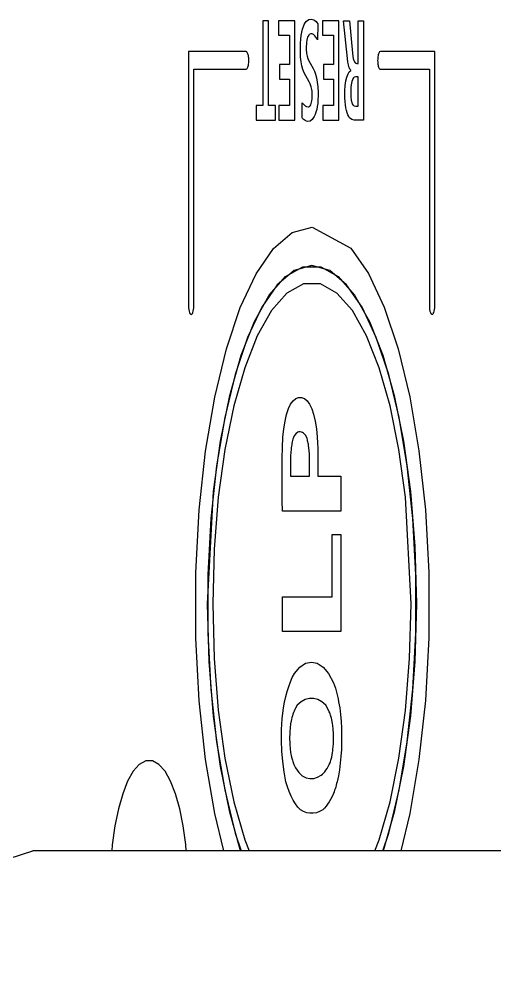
# Model space of a CAD drawing. Header units: millimetres. Extents: x 1084702 to 1166801, y 36632 to 124519.
# Drawn here: x 1098068.14 to 1098077.57, y 59167.1 to 59186.25 of the extents above; entities that cross this region are included whole.
import ezdxf

# ---------------------------------------------------------------- set-up
doc = ezdxf.new("R2010")
doc.units = ezdxf.units.MM
doc.header["$LTSCALE"] = 250
doc.linetypes.add('CENTER', pattern=[3, 2.5, -0.25, 0, -0.25])
doc.layers.get('0').update_dxf_attribs({"color": 255})

# ---------------------------------------------------------------- blocks, each defined once
blk = doc.blocks.new('PK65002M m platform_top')
at = {"linetype": 'Continuous'}
for p, q in [((-9932.198, 2201.928), (-9917.932, 2201.928)), ((-9925.408, 2201.186), (-9925.228, 2201.928)), ((-9925.097, 2201.163), (-9924.879, 2201.928)), ((-9924.871, 2201.928), (-9924.989, 2201.576)), ((-9924.714, 2201.928), (-9924.8, 2201.711)), ((-9922.132, 2201.711), (-9922.218, 2201.928)), ((-9921.943, 2201.576), (-9922.061, 2201.928)), ((-9922.052, 2201.928), (-9921.834, 2201.163)), ((-9921.717, 2201.928), (-9921.538, 2201.19)), ((-9920.971, 2201.928), (-9920.964, 2201.805)), ((-9919.558, 2201.433), (-9919.506, 2201.807)), ((-9919.506, 2201.807), (-9919.497, 2201.928)), ((-9924.8, 2201.711), (-9925.015, 2200.955)), ((-9921.916, 2200.955), (-9922.132, 2201.711)), ((-9920.964, 2201.805), (-9920.913, 2201.432)), ((-9924.989, 2201.576), (-9925.195, 2200.722)), ((-9921.736, 2200.722), (-9921.943, 2201.576)), ((-9920.913, 2201.432), (-9920.844, 2201.094)), ((-9919.627, 2201.095), (-9919.558, 2201.433)), ((-9925.589, 2200.116), (-9925.408, 2201.186)), ((-9925.283, 2200.256), (-9925.097, 2201.163)), ((-9923.777, 2201.004), (-9923.746, 2201.046)), ((-9923.746, 2201.046), (-9923.714, 2201.084)), ((-9923.714, 2201.084), (-9923.682, 2201.118)), ((-9923.682, 2201.118), (-9923.618, 2201.151)), ((-9923.618, 2201.151), (-9923.554, 2201.173)), ((-9923.554, 2201.173), (-9923.491, 2201.184)), ((-9923.491, 2201.184), (-9923.427, 2201.184)), ((-9923.427, 2201.184), (-9923.364, 2201.173)), ((-9923.364, 2201.173), (-9923.3, 2201.151)), ((-9923.3, 2201.151), (-9923.236, 2201.118)), ((-9923.236, 2201.118), (-9923.185, 2201.063)), ((-9923.185, 2201.063), (-9923.138, 2200.998)), ((-9921.834, 2201.163), (-9921.649, 2200.256)), ((-9921.538, 2201.19), (-9921.356, 2200.12)), ((-9920.844, 2201.094), (-9920.759, 2200.797)), ((-9919.712, 2200.798), (-9919.627, 2201.095)), ((-9925.015, 2200.955), (-9925.191, 2200.094)), ((-9923.895, 2200.79), (-9923.866, 2200.852)), ((-9923.866, 2200.852), (-9923.837, 2200.908)), ((-9923.837, 2200.908), (-9923.808, 2200.959)), ((-9923.808, 2200.959), (-9923.777, 2201.004)), ((-9923.138, 2200.998), (-9923.094, 2200.924)), ((-9923.094, 2200.924), (-9923.054, 2200.842)), ((-9921.74, 2200.094), (-9921.916, 2200.955)), ((-9925.195, 2200.722), (-9925.358, 2199.766)), ((-9923.947, 2200.629), (-9923.937, 2200.663)), ((-9923.937, 2200.663), (-9923.927, 2200.696)), ((-9923.927, 2200.696), (-9923.916, 2200.728)), ((-9923.916, 2200.728), (-9923.906, 2200.759)), ((-9923.906, 2200.759), (-9923.895, 2200.79)), ((-9923.054, 2200.842), (-9923.016, 2200.754)), ((-9923.016, 2200.754), (-9922.981, 2200.66)), ((-9922.981, 2200.66), (-9922.949, 2200.56)), ((-9921.574, 2199.766), (-9921.736, 2200.722)), ((-9920.759, 2200.797), (-9920.661, 2200.548)), ((-9919.81, 2200.549), (-9919.712, 2200.798)), ((-9923.991, 2200.444), (-9923.966, 2200.56)), ((-9923.966, 2200.56), (-9923.956, 2200.595)), ((-9923.956, 2200.595), (-9923.947, 2200.629)), ((-9923.578, 2200.47), (-9923.649, 2200.428)), ((-9923.503, 2200.493), (-9923.578, 2200.47)), ((-9923.427, 2200.496), (-9923.503, 2200.493)), ((-9923.35, 2200.478), (-9923.427, 2200.496)), ((-9923.275, 2200.438), (-9923.35, 2200.478)), ((-9922.949, 2200.56), (-9922.914, 2200.363)), ((-9920.661, 2200.548), (-9920.551, 2200.352)), ((-9919.92, 2200.352), (-9919.81, 2200.549)), ((-9924.028, 2200.193), (-9924.011, 2200.321)), ((-9924.011, 2200.321), (-9923.991, 2200.444)), ((-9923.768, 2200.297), (-9923.79, 2200.259)), ((-9923.745, 2200.331), (-9923.768, 2200.297)), ((-9923.721, 2200.361), (-9923.745, 2200.331)), ((-9923.697, 2200.387), (-9923.721, 2200.361)), ((-9923.673, 2200.409), (-9923.697, 2200.387)), ((-9923.649, 2200.428), (-9923.673, 2200.409)), ((-9923.204, 2200.373), (-9923.275, 2200.438)), ((-9923.137, 2200.282), (-9923.204, 2200.373)), ((-9923.106, 2200.216), (-9923.137, 2200.282)), ((-9922.914, 2200.363), (-9922.888, 2200.16)), ((-9920.551, 2200.352), (-9920.43, 2200.215)), ((-9920.04, 2200.216), (-9919.92, 2200.352)), ((-9925.716, 2198.949), (-9925.589, 2200.116)), ((-9925.421, 2199.254), (-9925.283, 2200.256)), ((-9925.191, 2200.094), (-9925.323, 2199.143)), ((-9924.041, 2200.06), (-9924.028, 2200.193)), ((-9923.853, 2200.09), (-9923.86, 2200.068)), ((-9923.846, 2200.111), (-9923.853, 2200.09)), ((-9923.839, 2200.133), (-9923.846, 2200.111)), ((-9923.832, 2200.154), (-9923.839, 2200.133)), ((-9923.825, 2200.175), (-9923.832, 2200.154)), ((-9923.818, 2200.195), (-9923.825, 2200.175)), ((-9923.811, 2200.216), (-9923.818, 2200.195)), ((-9923.79, 2200.259), (-9923.811, 2200.216)), ((-9923.099, 2200.196), (-9923.106, 2200.216)), ((-9923.092, 2200.175), (-9923.099, 2200.196)), ((-9923.085, 2200.154), (-9923.092, 2200.175)), ((-9923.079, 2200.133), (-9923.085, 2200.154)), ((-9923.072, 2200.112), (-9923.079, 2200.133)), ((-9923.065, 2200.09), (-9923.072, 2200.112)), ((-9923.058, 2200.068), (-9923.065, 2200.09)), ((-9922.888, 2200.16), (-9922.871, 2199.951)), ((-9921.609, 2199.142), (-9921.74, 2200.094)), ((-9921.649, 2200.256), (-9921.511, 2199.255)), ((-9921.356, 2200.12), (-9921.23, 2198.953)), ((-9920.43, 2200.215), (-9920.302, 2200.144)), ((-9920.302, 2200.144), (-9920.169, 2200.144)), ((-9920.169, 2200.144), (-9920.04, 2200.216)), ((-9924.055, 2199.78), (-9924.05, 2199.922)), ((-9924.05, 2199.922), (-9924.041, 2200.06)), ((-9923.883, 2199.901), (-9923.886, 2199.875)), ((-9923.881, 2199.927), (-9923.883, 2199.901)), ((-9923.878, 2199.952), (-9923.881, 2199.927)), ((-9923.875, 2199.978), (-9923.878, 2199.952)), ((-9923.86, 2200.068), (-9923.875, 2199.978)), ((-9923.043, 2199.978), (-9923.058, 2200.068)), ((-9923.04, 2199.952), (-9923.043, 2199.978)), ((-9923.037, 2199.927), (-9923.04, 2199.952)), ((-9923.035, 2199.901), (-9923.037, 2199.927)), ((-9923.032, 2199.875), (-9923.035, 2199.901)), ((-9922.871, 2199.951), (-9922.863, 2199.739)), ((-9925.358, 2199.766), (-9925.471, 2198.723)), ((-9924.055, 2199.639), (-9924.055, 2199.78)), ((-9923.893, 2199.797), (-9923.895, 2199.69)), ((-9923.891, 2199.823), (-9923.893, 2199.797)), ((-9923.888, 2199.849), (-9923.891, 2199.823)), ((-9923.886, 2199.875), (-9923.888, 2199.849)), ((-9923.03, 2199.849), (-9923.032, 2199.875)), ((-9923.028, 2199.823), (-9923.03, 2199.849)), ((-9923.025, 2199.797), (-9923.028, 2199.823)), ((-9923.023, 2199.69), (-9923.025, 2199.797)), ((-9922.863, 2199.739), (-9922.865, 2199.524)), ((-9921.46, 2198.723), (-9921.574, 2199.766)), ((-9924.052, 2199.499), (-9924.055, 2199.639)), ((-9923.895, 2199.69), (-9923.893, 2199.6)), ((-9923.893, 2199.6), (-9923.891, 2199.573)), ((-9923.891, 2199.573), (-9923.889, 2199.545)), ((-9923.889, 2199.545), (-9923.886, 2199.518)), ((-9923.886, 2199.518), (-9923.884, 2199.491)), ((-9923.034, 2199.491), (-9923.032, 2199.518)), ((-9923.032, 2199.518), (-9923.03, 2199.545)), ((-9923.03, 2199.545), (-9923.027, 2199.573)), ((-9923.027, 2199.573), (-9923.025, 2199.6)), ((-9923.025, 2199.6), (-9923.023, 2199.69)), ((-9922.865, 2199.524), (-9922.878, 2199.308)), ((-9924.044, 2199.361), (-9924.052, 2199.499)), ((-9924.033, 2199.225), (-9924.044, 2199.361)), ((-9923.884, 2199.491), (-9923.881, 2199.465)), ((-9923.881, 2199.465), (-9923.878, 2199.438)), ((-9923.878, 2199.438), (-9923.875, 2199.412)), ((-9923.875, 2199.412), (-9923.86, 2199.321)), ((-9923.86, 2199.321), (-9923.853, 2199.299)), ((-9923.069, 2199.286), (-9923.058, 2199.321)), ((-9923.058, 2199.321), (-9923.043, 2199.412)), ((-9923.043, 2199.412), (-9923.04, 2199.438)), ((-9923.04, 2199.438), (-9923.037, 2199.465)), ((-9923.037, 2199.465), (-9923.034, 2199.491)), ((-9925.508, 2198.174), (-9925.421, 2199.254)), ((-9925.323, 2199.143), (-9925.405, 2198.117)), ((-9924.017, 2199.091), (-9924.033, 2199.225)), ((-9923.853, 2199.299), (-9923.846, 2199.277)), ((-9923.846, 2199.277), (-9923.839, 2199.256)), ((-9923.839, 2199.256), (-9923.832, 2199.235)), ((-9923.832, 2199.235), (-9923.825, 2199.214)), ((-9923.825, 2199.214), (-9923.818, 2199.193)), ((-9923.818, 2199.193), (-9923.811, 2199.173)), ((-9923.811, 2199.173), (-9923.778, 2199.099)), ((-9923.137, 2199.099), (-9923.125, 2199.127)), ((-9923.125, 2199.127), (-9923.113, 2199.157)), ((-9923.113, 2199.157), (-9923.102, 2199.187)), ((-9923.102, 2199.187), (-9923.09, 2199.219)), ((-9923.09, 2199.219), (-9923.079, 2199.252)), ((-9923.079, 2199.252), (-9923.069, 2199.286)), ((-9922.878, 2199.308), (-9922.901, 2199.091)), ((-9921.527, 2198.116), (-9921.609, 2199.142)), ((-9921.511, 2199.255), (-9921.424, 2198.174)), ((-9925.782, 2197.703), (-9925.716, 2198.949)), ((-9924.007, 2199.032), (-9924.017, 2199.091)), ((-9923.996, 2198.974), (-9924.007, 2199.032)), ((-9923.985, 2198.917), (-9923.996, 2198.974)), ((-9923.778, 2199.099), (-9923.74, 2199.042)), ((-9923.74, 2199.042), (-9923.661, 2198.975)), ((-9923.661, 2198.975), (-9923.58, 2198.93)), ((-9923.335, 2198.929), (-9923.255, 2198.974)), ((-9923.255, 2198.974), (-9923.175, 2199.042)), ((-9923.175, 2199.042), (-9923.137, 2199.099)), ((-9922.922, 2198.978), (-9922.947, 2198.87)), ((-9922.901, 2199.091), (-9922.922, 2198.978)), ((-9921.23, 2198.953), (-9921.164, 2197.708)), ((-9923.973, 2198.862), (-9923.985, 2198.917)), ((-9923.961, 2198.808), (-9923.973, 2198.862)), ((-9923.947, 2198.756), (-9923.961, 2198.808)), ((-9923.933, 2198.706), (-9923.947, 2198.756)), ((-9923.58, 2198.93), (-9923.499, 2198.907)), ((-9923.499, 2198.907), (-9923.417, 2198.907)), ((-9923.417, 2198.907), (-9923.335, 2198.929)), ((-9922.975, 2198.766), (-9923.006, 2198.667)), ((-9922.947, 2198.87), (-9922.975, 2198.766)), ((-9925.471, 2198.723), (-9925.53, 2197.609)), ((-9923.895, 2198.599), (-9923.933, 2198.706)), ((-9923.797, 2198.414), (-9923.895, 2198.599)), ((-9923.04, 2198.574), (-9923.077, 2198.489)), ((-9923.006, 2198.667), (-9923.04, 2198.574)), ((-9921.401, 2197.609), (-9921.46, 2198.723)), ((-9923.688, 2198.285), (-9923.797, 2198.414)), ((-9923.117, 2198.41), (-9923.223, 2198.286)), ((-9923.077, 2198.489), (-9923.117, 2198.41)), ((-9925.538, 2197.03), (-9925.508, 2198.174)), ((-9923.573, 2198.208), (-9923.688, 2198.285)), ((-9923.455, 2198.184), (-9923.573, 2198.208)), ((-9923.337, 2198.21), (-9923.455, 2198.184)), ((-9923.223, 2198.286), (-9923.337, 2198.21)), ((-9921.424, 2198.174), (-9921.394, 2197.031)), ((-9925.405, 2198.117), (-9925.433, 2197.031)), ((-9921.498, 2197.03), (-9921.527, 2198.116)), ((-9925.782, 2196.409), (-9925.782, 2197.703)), ((-9925.53, 2197.609), (-9925.53, 2196.452)), ((-9921.401, 2196.452), (-9921.401, 2197.609)), ((-9921.164, 2197.708), (-9921.164, 2196.413)), ((-9924.04, 2197.582), (-9922.879, 2197.582)), ((-9924.04, 2195.654), (-9924.04, 2197.582)), ((-9922.879, 2197.582), (-9922.879, 2196.892)), ((-9925.508, 2195.887), (-9925.538, 2197.03)), ((-9925.433, 2197.031), (-9925.323, 2194.918)), ((-9921.527, 2195.944), (-9921.498, 2197.03)), ((-9921.394, 2197.031), (-9921.511, 2194.806)), ((-9922.879, 2196.892), (-9923.869, 2196.892)), ((-9923.869, 2196.892), (-9923.869, 2195.654)), ((-9925.53, 2196.452), (-9925.471, 2195.338)), ((-9921.46, 2195.338), (-9921.401, 2196.452)), ((-9925.716, 2195.163), (-9925.782, 2196.409)), ((-9921.164, 2196.413), (-9921.229, 2195.167)), ((-9925.421, 2194.806), (-9925.508, 2195.887)), ((-9921.609, 2194.918), (-9921.527, 2195.944)), ((-9923.869, 2195.654), (-9924.04, 2195.654)), ((-9925.471, 2195.338), (-9925.358, 2194.294)), ((-9921.574, 2194.294), (-9921.46, 2195.338)), ((-9925.589, 2193.996), (-9925.716, 2195.163)), ((-9924.04, 2195.194), (-9922.879, 2195.194)), ((-9924.04, 2194.496), (-9924.04, 2195.194)), ((-9922.879, 2195.194), (-9922.878, 2194.987)), ((-9921.229, 2195.167), (-9921.356, 2194)), ((-9925.323, 2194.918), (-9925.191, 2193.967)), ((-9922.878, 2194.987), (-9922.874, 2194.564)), ((-9921.74, 2193.967), (-9921.609, 2194.918)), ((-9925.283, 2193.804), (-9925.421, 2194.806)), ((-9921.511, 2194.806), (-9921.649, 2193.804)), ((-9922.874, 2194.564), (-9922.873, 2194.352)), ((-9923.586, 2194.496), (-9924.04, 2194.496)), ((-9923.586, 2194.385), (-9923.586, 2194.496)), ((-9923.585, 2194.275), (-9923.586, 2194.385)), ((-9923.041, 2194.496), (-9923.421, 2194.496)), ((-9923.421, 2194.496), (-9923.421, 2194.35)), ((-9923.421, 2194.35), (-9923.421, 2194.278)), ((-9923.041, 2194.324), (-9923.041, 2194.496)), ((-9922.873, 2194.352), (-9922.875, 2194.14)), ((-9925.358, 2194.294), (-9925.195, 2193.338)), ((-9923.585, 2194.165), (-9923.585, 2194.275)), ((-9923.583, 2194.055), (-9923.585, 2194.165)), ((-9923.421, 2194.278), (-9923.42, 2194.205)), ((-9923.42, 2194.205), (-9923.419, 2194.132)), ((-9923.043, 2194.095), (-9923.042, 2194.152)), ((-9923.042, 2194.152), (-9923.041, 2194.209)), ((-9923.041, 2194.267), (-9923.041, 2194.324)), ((-9923.041, 2194.209), (-9923.041, 2194.267)), ((-9921.736, 2193.338), (-9921.574, 2194.294)), ((-9925.407, 2192.926), (-9925.589, 2193.996)), ((-9925.191, 2193.967), (-9925.015, 2193.105)), ((-9923.581, 2193.945), (-9923.583, 2194.055)), ((-9923.419, 2194.132), (-9923.417, 2194.06)), ((-9923.417, 2194.06), (-9923.413, 2193.988)), ((-9923.413, 2193.988), (-9923.401, 2193.889)), ((-9923.055, 2193.934), (-9923.051, 2193.963)), ((-9923.051, 2193.963), (-9923.043, 2194.095)), ((-9922.875, 2194.14), (-9922.879, 2193.931)), ((-9921.916, 2193.105), (-9921.74, 2193.967)), ((-9921.356, 2194), (-9921.537, 2192.93)), ((-9925.097, 2192.897), (-9925.283, 2193.804)), ((-9923.578, 2193.835), (-9923.581, 2193.945)), ((-9923.573, 2193.725), (-9923.578, 2193.835)), ((-9923.401, 2193.889), (-9923.396, 2193.865)), ((-9923.396, 2193.865), (-9923.391, 2193.842)), ((-9923.391, 2193.842), (-9923.386, 2193.819)), ((-9923.386, 2193.819), (-9923.38, 2193.797)), ((-9923.38, 2193.797), (-9923.375, 2193.775)), ((-9923.375, 2193.775), (-9923.369, 2193.754)), ((-9923.114, 2193.7), (-9923.086, 2193.766)), ((-9923.086, 2193.766), (-9923.081, 2193.793)), ((-9923.081, 2193.793), (-9923.075, 2193.821)), ((-9923.075, 2193.821), (-9923.07, 2193.849)), ((-9923.07, 2193.849), (-9923.065, 2193.877)), ((-9923.065, 2193.877), (-9923.06, 2193.905)), ((-9923.06, 2193.905), (-9923.055, 2193.934)), ((-9922.879, 2193.931), (-9922.888, 2193.725)), ((-9921.649, 2193.804), (-9921.834, 2192.897)), ((-9923.554, 2193.56), (-9923.573, 2193.725)), ((-9923.369, 2193.754), (-9923.363, 2193.733)), ((-9923.363, 2193.733), (-9923.337, 2193.684)), ((-9923.337, 2193.684), (-9923.319, 2193.664)), ((-9923.319, 2193.664), (-9923.299, 2193.647)), ((-9923.299, 2193.647), (-9923.277, 2193.634)), ((-9923.277, 2193.634), (-9923.256, 2193.625)), ((-9923.256, 2193.625), (-9923.233, 2193.621)), ((-9923.233, 2193.621), (-9923.209, 2193.621)), ((-9923.209, 2193.621), (-9923.185, 2193.626)), ((-9923.185, 2193.626), (-9923.147, 2193.659)), ((-9923.147, 2193.659), (-9923.114, 2193.7)), ((-9922.888, 2193.725), (-9922.907, 2193.561)), ((-9923.531, 2193.406), (-9923.554, 2193.56)), ((-9923.5, 2193.272), (-9923.531, 2193.406)), ((-9922.932, 2193.409), (-9922.962, 2193.274)), ((-9922.907, 2193.561), (-9922.932, 2193.409)), ((-9925.195, 2193.338), (-9924.989, 2192.484)), ((-9923.462, 2193.163), (-9923.5, 2193.272)), ((-9922.962, 2193.274), (-9922.999, 2193.16)), ((-9921.943, 2192.484), (-9921.736, 2193.338)), ((-9925.015, 2193.105), (-9924.8, 2192.349)), ((-9923.419, 2193.074), (-9923.462, 2193.163)), ((-9923.371, 2193.003), (-9923.419, 2193.074)), ((-9923.318, 2192.956), (-9923.371, 2193.003)), ((-9923.091, 2193.003), (-9923.144, 2192.959)), ((-9923.042, 2193.07), (-9923.091, 2193.003)), ((-9922.999, 2193.16), (-9923.042, 2193.07)), ((-9922.132, 2192.349), (-9921.916, 2193.105)), ((-9925.176, 2191.972), (-9925.407, 2192.926)), ((-9924.87, 2192.101), (-9925.097, 2192.897)), ((-9923.259, 2192.936), (-9923.318, 2192.956)), ((-9923.201, 2192.937), (-9923.259, 2192.936)), ((-9923.144, 2192.959), (-9923.201, 2192.937)), ((-9921.834, 2192.897), (-9922.061, 2192.101)), ((-9921.537, 2192.93), (-9921.768, 2191.975)), ((-9924.989, 2192.484), (-9924.743, 2191.75)), ((-9922.189, 2191.75), (-9921.943, 2192.484)), ((-9924.8, 2192.349), (-9924.549, 2191.714)), ((-9922.382, 2191.714), (-9922.132, 2192.349)), ((-9924.607, 2191.432), (-9924.87, 2192.101)), ((-9922.061, 2192.101), (-9922.325, 2191.432)), ((-9924.901, 2191.15), (-9925.176, 2191.972)), ((-9921.768, 2191.975), (-9922.044, 2191.153)), ((-9924.743, 2191.75), (-9924.463, 2191.15)), ((-9924.549, 2191.714), (-9924.269, 2191.215)), ((-9922.663, 2191.215), (-9922.382, 2191.714)), ((-9922.469, 2191.15), (-9922.189, 2191.75)), ((-9925.862, 2191.289), (-9925.873, 2191.276)), ((-9925.85, 2191.294), (-9925.862, 2191.289)), ((-9925.837, 2191.289), (-9925.85, 2191.294)), ((-9925.826, 2191.276), (-9925.837, 2191.289)), ((-9924.311, 2190.906), (-9924.607, 2191.432)), ((-9922.325, 2191.432), (-9922.62, 2190.906)), ((-9921.082, 2191.289), (-9921.094, 2191.276)), ((-9921.07, 2191.294), (-9921.082, 2191.289)), ((-9921.057, 2191.289), (-9921.07, 2191.294)), ((-9921.046, 2191.276), (-9921.057, 2191.289)), ((-9925.902, 2191.159), (-9925.904, 2191.119)), ((-9925.904, 2191.119), (-9925.904, 2186.08)), ((-9925.898, 2191.196), (-9925.902, 2191.159)), ((-9925.892, 2191.228), (-9925.898, 2191.196)), ((-9925.883, 2191.255), (-9925.892, 2191.228)), ((-9925.873, 2191.276), (-9925.883, 2191.255)), ((-9925.816, 2191.255), (-9925.826, 2191.276)), ((-9925.807, 2191.228), (-9925.816, 2191.255)), ((-9925.801, 2191.196), (-9925.807, 2191.228)), ((-9925.797, 2191.159), (-9925.801, 2191.196)), ((-9925.796, 2191.119), (-9925.797, 2191.159)), ((-9925.796, 2186.43), (-9925.796, 2191.119)), ((-9924.587, 2190.48), (-9924.901, 2191.15)), ((-9924.463, 2191.15), (-9924.153, 2190.702)), ((-9924.269, 2191.215), (-9923.963, 2190.867)), ((-9922.969, 2190.867), (-9922.663, 2191.215)), ((-9922.778, 2190.702), (-9922.469, 2191.15)), ((-9922.044, 2191.153), (-9922.357, 2190.483)), ((-9921.122, 2191.159), (-9921.124, 2191.119)), ((-9921.124, 2191.119), (-9921.124, 2186.43)), ((-9921.118, 2191.196), (-9921.122, 2191.159)), ((-9921.112, 2191.228), (-9921.118, 2191.196)), ((-9921.104, 2191.255), (-9921.112, 2191.228)), ((-9921.094, 2191.276), (-9921.104, 2191.255)), ((-9921.036, 2191.255), (-9921.046, 2191.276)), ((-9921.028, 2191.228), (-9921.036, 2191.255)), ((-9921.021, 2191.196), (-9921.028, 2191.228)), ((-9921.017, 2191.159), (-9921.021, 2191.196)), ((-9921.016, 2191.119), (-9921.017, 2191.159)), ((-9921.016, 2186.08), (-9921.016, 2191.119)), ((-9923.989, 2190.54), (-9924.311, 2190.906)), ((-9922.62, 2190.906), (-9922.943, 2190.54)), ((-9923.963, 2190.867), (-9923.636, 2190.685)), ((-9923.296, 2190.685), (-9922.969, 2190.867)), ((-9924.153, 2190.702), (-9923.819, 2190.422)), ((-9923.645, 2190.349), (-9923.989, 2190.54)), ((-9923.636, 2190.685), (-9923.296, 2190.685)), ((-9922.943, 2190.54), (-9923.287, 2190.349)), ((-9923.112, 2190.422), (-9922.778, 2190.702)), ((-9924.241, 2189.979), (-9924.587, 2190.48)), ((-9923.819, 2190.422), (-9923.466, 2190.324)), ((-9923.287, 2190.349), (-9923.645, 2190.349)), ((-9923.466, 2190.324), (-9923.112, 2190.422)), ((-9922.357, 2190.483), (-9922.703, 2189.981)), ((-9923.472, 2189.558), (-9924.241, 2189.979)), ((-9922.703, 2189.981), (-9923.077, 2189.667)), ((-9923.077, 2189.667), (-9923.472, 2189.558)), ((-9923.473, 2187.427), (-9923.428, 2187.458)), ((-9923.428, 2187.458), (-9923.386, 2187.464)), ((-9923.386, 2187.464), (-9923.358, 2187.458)), ((-9923.358, 2187.458), (-9923.333, 2187.447)), ((-9924.492, 2187.436), (-9924.302, 2187.436)), ((-9924.492, 2185.466), (-9924.492, 2187.436)), ((-9924.302, 2187.436), (-9924.255, 2187.425)), ((-9924.255, 2187.425), (-9924.213, 2187.39)), ((-9924.213, 2187.39), (-9924.195, 2187.364)), ((-9924.195, 2187.364), (-9924.178, 2187.331)), ((-9924.178, 2187.331), (-9924.164, 2187.292)), ((-9924.164, 2187.292), (-9924.151, 2187.246)), ((-9923.682, 2187.436), (-9924.002, 2187.436)), ((-9924.002, 2187.436), (-9924.002, 2185.466)), ((-9923.682, 2187.148), (-9923.682, 2187.436)), ((-9923.56, 2187.23), (-9923.546, 2187.283)), ((-9923.546, 2187.283), (-9923.531, 2187.329)), ((-9923.531, 2187.329), (-9923.513, 2187.368)), ((-9923.513, 2187.368), (-9923.473, 2187.427)), ((-9923.333, 2187.447), (-9923.312, 2187.433)), ((-9923.312, 2187.433), (-9923.294, 2187.418)), ((-9923.294, 2187.418), (-9923.279, 2187.404)), ((-9923.279, 2187.404), (-9923.269, 2187.394)), ((-9923.269, 2187.394), (-9923.274, 2187.092)), ((-9922.81, 2187.436), (-9923.13, 2187.436)), ((-9923.13, 2187.436), (-9923.13, 2185.466)), ((-9922.81, 2187.148), (-9922.81, 2187.436)), ((-9922.358, 2187.436), (-9922.741, 2187.436)), ((-9922.741, 2187.436), (-9922.741, 2187.148)), ((-9922.358, 2187.148), (-9922.358, 2187.436)), ((-9924.335, 2187.16), (-9924.381, 2187.16)), ((-9924.381, 2187.16), (-9924.381, 2186.578)), ((-9924.304, 2187.153), (-9924.335, 2187.16)), ((-9924.29, 2187.145), (-9924.304, 2187.153)), ((-9924.278, 2187.132), (-9924.29, 2187.145)), ((-9924.267, 2187.115), (-9924.278, 2187.132)), ((-9924.262, 2187.105), (-9924.267, 2187.115)), ((-9924.258, 2187.093), (-9924.262, 2187.105)), ((-9924.25, 2187.065), (-9924.258, 2187.093)), ((-9924.151, 2187.246), (-9924.14, 2187.194)), ((-9924.14, 2187.194), (-9924.132, 2187.135)), ((-9924.132, 2187.135), (-9924.126, 2187.069)), ((-9924.126, 2187.069), (-9924.122, 2186.997)), ((-9923.891, 2187.148), (-9923.682, 2187.148)), ((-9923.891, 2186.623), (-9923.891, 2187.148)), ((-9923.585, 2187.034), (-9923.58, 2187.106)), ((-9923.58, 2187.106), (-9923.571, 2187.171)), ((-9923.571, 2187.171), (-9923.56, 2187.23)), ((-9923.46, 2187.084), (-9923.465, 2187.053)), ((-9923.452, 2187.111), (-9923.46, 2187.084)), ((-9923.443, 2187.134), (-9923.452, 2187.111)), ((-9923.432, 2187.152), (-9923.443, 2187.134)), ((-9923.42, 2187.165), (-9923.432, 2187.152)), ((-9923.406, 2187.174), (-9923.42, 2187.165)), ((-9923.391, 2187.176), (-9923.406, 2187.174)), ((-9923.361, 2187.171), (-9923.391, 2187.176)), ((-9923.334, 2187.156), (-9923.361, 2187.171)), ((-9923.311, 2187.136), (-9923.334, 2187.156)), ((-9923.292, 2187.114), (-9923.311, 2187.136)), ((-9923.274, 2187.092), (-9923.292, 2187.114)), ((-9923.019, 2187.148), (-9922.81, 2187.148)), ((-9923.019, 2186.623), (-9923.019, 2187.148)), ((-9922.741, 2187.148), (-9922.605, 2187.148)), ((-9922.605, 2187.148), (-9922.605, 2185.466)), ((-9922.493, 2187.148), (-9922.358, 2187.148)), ((-9922.493, 2185.466), (-9922.493, 2187.148)), ((-9924.247, 2187.049), (-9924.25, 2187.065)), ((-9924.244, 2187.031), (-9924.247, 2187.049)), ((-9924.239, 2186.991), (-9924.244, 2187.031)), ((-9924.237, 2186.944), (-9924.239, 2186.991)), ((-9924.237, 2186.835), (-9924.237, 2186.944)), ((-9924.122, 2186.997), (-9924.122, 2186.859)), ((-9923.588, 2186.956), (-9923.585, 2187.034)), ((-9923.588, 2186.889), (-9923.588, 2186.956)), ((-9923.583, 2186.78), (-9923.588, 2186.889)), ((-9923.472, 2186.98), (-9923.473, 2186.939)), ((-9923.473, 2186.939), (-9923.472, 2186.9)), ((-9923.47, 2187.018), (-9923.472, 2186.98)), ((-9923.472, 2186.9), (-9923.47, 2186.864)), ((-9923.465, 2187.053), (-9923.47, 2187.018)), ((-9924.259, 2186.669), (-9924.251, 2186.702)), ((-9924.251, 2186.702), (-9924.244, 2186.741)), ((-9924.244, 2186.741), (-9924.24, 2186.785)), ((-9924.24, 2186.785), (-9924.237, 2186.835)), ((-9924.128, 2186.753), (-9924.141, 2186.661)), ((-9924.122, 2186.859), (-9924.128, 2186.753)), ((-9923.573, 2186.685), (-9923.583, 2186.78)), ((-9923.558, 2186.602), (-9923.573, 2186.685)), ((-9923.47, 2186.864), (-9923.466, 2186.833)), ((-9923.466, 2186.833), (-9923.46, 2186.805)), ((-9923.46, 2186.805), (-9923.454, 2186.78)), ((-9923.454, 2186.78), (-9923.446, 2186.757)), ((-9923.446, 2186.757), (-9923.428, 2186.717)), ((-9923.428, 2186.717), (-9923.408, 2186.68)), ((-9924.381, 2186.578), (-9924.335, 2186.578)), ((-9924.335, 2186.578), (-9924.305, 2186.588)), ((-9924.305, 2186.588), (-9924.291, 2186.6)), ((-9924.291, 2186.6), (-9924.279, 2186.618)), ((-9924.279, 2186.618), (-9924.268, 2186.641)), ((-9924.268, 2186.641), (-9924.259, 2186.669)), ((-9924.182, 2186.523), (-9924.208, 2186.479)), ((-9924.159, 2186.584), (-9924.182, 2186.523)), ((-9924.141, 2186.661), (-9924.159, 2186.584)), ((-9923.694, 2186.623), (-9923.891, 2186.623)), ((-9923.694, 2186.336), (-9923.694, 2186.623)), ((-9923.539, 2186.529), (-9923.558, 2186.602)), ((-9923.516, 2186.466), (-9923.539, 2186.529)), ((-9923.408, 2186.68), (-9923.343, 2186.561)), ((-9923.343, 2186.561), (-9923.312, 2186.499)), ((-9923.312, 2186.499), (-9923.286, 2186.435)), ((-9922.822, 2186.623), (-9923.019, 2186.623)), ((-9922.822, 2186.336), (-9922.822, 2186.623)), ((-9924.824, 2186.43), (-9925.796, 2186.43)), ((-9924.816, 2186.428), (-9924.824, 2186.43)), ((-9924.809, 2186.422), (-9924.816, 2186.428)), ((-9924.801, 2186.413), (-9924.809, 2186.422)), ((-9924.795, 2186.401), (-9924.801, 2186.413)), ((-9924.789, 2186.387), (-9924.795, 2186.401)), ((-9924.783, 2186.369), (-9924.789, 2186.387)), ((-9924.779, 2186.35), (-9924.783, 2186.369)), ((-9924.775, 2186.328), (-9924.779, 2186.35)), ((-9924.772, 2186.305), (-9924.775, 2186.328)), ((-9924.771, 2186.28), (-9924.772, 2186.305)), ((-9924.355, 2186.313), (-9924.381, 2186.313)), ((-9924.381, 2186.313), (-9924.381, 2185.466)), ((-9924.338, 2186.31), (-9924.355, 2186.313)), ((-9924.323, 2186.299), (-9924.338, 2186.31)), ((-9924.208, 2186.479), (-9924.238, 2186.454)), ((-9924.238, 2186.454), (-9924.238, 2186.445)), ((-9924.238, 2186.445), (-9924.229, 2186.439)), ((-9924.229, 2186.439), (-9924.219, 2186.427)), ((-9924.219, 2186.427), (-9924.209, 2186.409)), ((-9924.209, 2186.409), (-9924.199, 2186.38)), ((-9924.199, 2186.38), (-9924.189, 2186.341)), ((-9924.189, 2186.341), (-9924.18, 2186.287)), ((-9923.891, 2186.336), (-9923.694, 2186.336)), ((-9923.891, 2185.754), (-9923.891, 2186.336)), ((-9923.489, 2186.412), (-9923.516, 2186.466)), ((-9923.432, 2186.31), (-9923.489, 2186.412)), ((-9923.406, 2186.262), (-9923.432, 2186.31)), ((-9923.286, 2186.435), (-9923.266, 2186.364)), ((-9923.266, 2186.364), (-9923.252, 2186.282)), ((-9923.019, 2186.336), (-9922.822, 2186.336)), ((-9923.019, 2185.754), (-9923.019, 2186.336)), ((-9922.213, 2186.305), (-9922.215, 2186.28)), ((-9922.21, 2186.328), (-9922.213, 2186.305)), ((-9922.206, 2186.35), (-9922.21, 2186.328)), ((-9922.202, 2186.369), (-9922.206, 2186.35)), ((-9922.197, 2186.387), (-9922.202, 2186.369)), ((-9922.191, 2186.401), (-9922.197, 2186.387)), ((-9922.184, 2186.413), (-9922.191, 2186.401)), ((-9922.177, 2186.422), (-9922.184, 2186.413)), ((-9922.161, 2186.43), (-9922.177, 2186.422)), ((-9921.124, 2186.43), (-9922.161, 2186.43)), ((-9924.795, 2186.108), (-9924.789, 2186.123)), ((-9924.789, 2186.123), (-9924.783, 2186.14)), ((-9924.783, 2186.14), (-9924.779, 2186.159)), ((-9924.779, 2186.159), (-9924.775, 2186.181)), ((-9924.775, 2186.181), (-9924.772, 2186.204)), ((-9924.772, 2186.204), (-9924.771, 2186.229)), ((-9924.77, 2186.255), (-9924.771, 2186.28)), ((-9924.771, 2186.229), (-9924.77, 2186.255)), ((-9924.309, 2186.281), (-9924.323, 2186.299)), ((-9924.297, 2186.253), (-9924.309, 2186.281)), ((-9924.287, 2186.216), (-9924.297, 2186.253)), ((-9924.278, 2186.167), (-9924.287, 2186.216)), ((-9924.271, 2186.107), (-9924.278, 2186.167)), ((-9924.18, 2186.287), (-9924.171, 2186.217)), ((-9924.171, 2186.217), (-9924.092, 2185.466)), ((-9923.385, 2186.216), (-9923.406, 2186.262)), ((-9923.37, 2186.169), (-9923.385, 2186.216)), ((-9923.364, 2186.144), (-9923.37, 2186.169)), ((-9923.359, 2186.118), (-9923.364, 2186.144)), ((-9923.356, 2186.089), (-9923.359, 2186.118)), ((-9923.252, 2186.282), (-9923.242, 2186.187)), ((-9923.242, 2186.187), (-9923.238, 2186.073)), ((-9922.215, 2186.28), (-9922.215, 2186.255)), ((-9922.215, 2186.255), (-9922.215, 2186.229)), ((-9922.215, 2186.229), (-9922.213, 2186.204)), ((-9922.213, 2186.204), (-9922.21, 2186.181)), ((-9922.21, 2186.181), (-9922.206, 2186.159)), ((-9922.206, 2186.159), (-9922.202, 2186.14)), ((-9922.202, 2186.14), (-9922.197, 2186.123)), ((-9922.197, 2186.123), (-9922.191, 2186.108)), ((-9925.904, 2186.08), (-9924.824, 2186.08)), ((-9924.824, 2186.08), (-9924.809, 2186.087)), ((-9924.809, 2186.087), (-9924.801, 2186.096)), ((-9924.801, 2186.096), (-9924.795, 2186.108)), ((-9924.211, 2185.466), (-9924.271, 2186.107)), ((-9923.36, 2185.889), (-9923.355, 2185.931)), ((-9923.354, 2186.058), (-9923.356, 2186.089)), ((-9923.355, 2185.931), (-9923.353, 2185.977)), ((-9923.353, 2185.977), (-9923.354, 2186.058)), ((-9923.238, 2186.073), (-9923.24, 2185.911)), ((-9922.191, 2186.108), (-9922.184, 2186.096)), ((-9922.184, 2186.096), (-9922.177, 2186.087)), ((-9922.177, 2186.087), (-9922.169, 2186.081)), ((-9922.169, 2186.081), (-9922.161, 2186.08)), ((-9922.161, 2186.08), (-9921.016, 2186.08)), ((-9923.674, 2185.754), (-9923.891, 2185.754)), ((-9923.674, 2185.466), (-9923.674, 2185.754)), ((-9923.58, 2185.526), (-9923.574, 2185.847)), ((-9923.574, 2185.847), (-9923.56, 2185.821)), ((-9923.56, 2185.821), (-9923.542, 2185.793)), ((-9923.542, 2185.793), (-9923.521, 2185.765)), ((-9923.521, 2185.765), (-9923.496, 2185.743)), ((-9923.496, 2185.743), (-9923.469, 2185.729)), ((-9923.469, 2185.729), (-9923.441, 2185.727)), ((-9923.441, 2185.727), (-9923.414, 2185.741)), ((-9923.414, 2185.741), (-9923.402, 2185.754)), ((-9923.402, 2185.754), (-9923.391, 2185.772)), ((-9923.391, 2185.772), (-9923.381, 2185.794)), ((-9923.381, 2185.794), (-9923.373, 2185.821)), ((-9923.373, 2185.821), (-9923.365, 2185.853)), ((-9923.365, 2185.853), (-9923.36, 2185.889)), ((-9923.255, 2185.757), (-9923.266, 2185.692)), ((-9923.246, 2185.83), (-9923.255, 2185.757)), ((-9923.24, 2185.911), (-9923.246, 2185.83)), ((-9922.802, 2185.754), (-9923.019, 2185.754)), ((-9922.802, 2185.466), (-9922.802, 2185.754)), ((-9923.315, 2185.541), (-9923.335, 2185.506)), ((-9923.296, 2185.584), (-9923.315, 2185.541)), ((-9923.28, 2185.634), (-9923.296, 2185.584)), ((-9923.266, 2185.692), (-9923.28, 2185.634)), ((-9924.381, 2185.466), (-9924.492, 2185.466)), ((-9924.092, 2185.466), (-9924.211, 2185.466)), ((-9924.002, 2185.466), (-9923.674, 2185.466)), ((-9923.565, 2185.5), (-9923.58, 2185.526)), ((-9923.547, 2185.479), (-9923.565, 2185.5)), ((-9923.526, 2185.462), (-9923.547, 2185.479)), ((-9923.503, 2185.45), (-9923.526, 2185.462)), ((-9923.478, 2185.442), (-9923.503, 2185.45)), ((-9923.451, 2185.438), (-9923.478, 2185.442)), ((-9923.406, 2185.444), (-9923.451, 2185.438)), ((-9923.357, 2185.478), (-9923.406, 2185.444)), ((-9923.335, 2185.506), (-9923.357, 2185.478)), ((-9923.13, 2185.466), (-9922.802, 2185.466)), ((-9922.605, 2185.466), (-9922.493, 2185.466))]:
    blk.add_line(p, q, dxfattribs=at)
blk.add_lwpolyline([(-9915.228, 2204.583), (-9916.07, 2203.127), (-9916.983, 2202.231), (-9917.932, 2201.928)], dxfattribs=at)
blk = doc.blocks.new('1-deck_B4_1')
at = {"linetype": 'CENTER', "rotation": 180}
blk.add_blockref('PK65002M m platform_top', (70387.468, 26963.109), dxfattribs=at)

msp = doc.modelspace()

# ---------------------------------------------------------------- block references
msp.add_blockref('1-deck_B4_1', (1017763.013, 34408.576))

doc.saveas('drawing.dxf')
